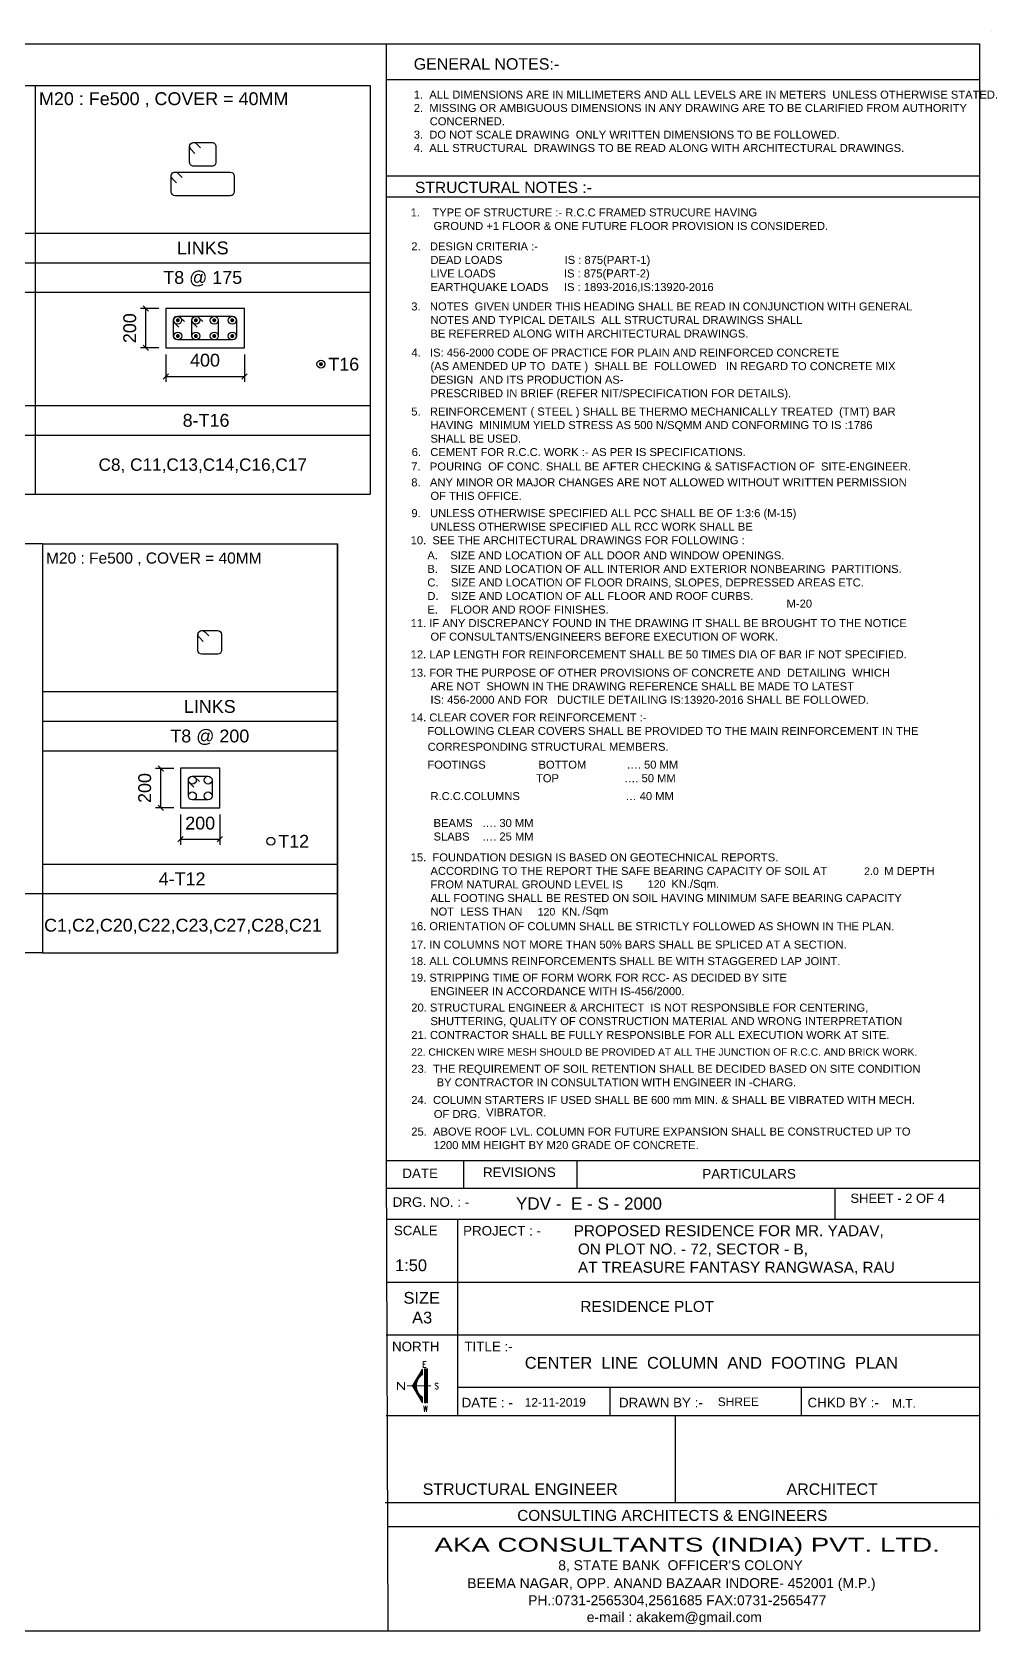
# Model space of a CAD drawing. Header units: metres. Extents: x 1689 to 2066, y 219 to 408.
# Drawn here: x 1745.59 to 1754.62, y 241.76 to 256.72 of the extents above; entities that cross this region are included whole.
import ezdxf
from ezdxf.enums import TextEntityAlignment as Align

# ---------------------------------------------------------------- set-up
doc = ezdxf.new("R2010")
doc.units = ezdxf.units.M
doc.header["$LTSCALE"] = 1.5
doc.layers.add('COL', color=4, linetype='Continuous', lineweight=25)
doc.layers.add('FORMAT - STR', color=7, linetype='Continuous', lineweight=25)
for name, color, linetype in [('Concrete Line', 2, 'Continuous'), ('DIM', 7, 'Continuous'), ('LETTER', 7, 'Continuous'), ('Link', 225, 'Continuous'), ('Reinforcement', 4, 'Continuous'), ('Schedule Border', 60, 'Continuous'), ('Schedule Header', 4, 'Continuous'), ('Schedule Line', 60, 'Continuous'), ('T-Text', 7, 'Continuous'), ('Text', 31, 'Continuous')]:
    doc.layers.add(name, color=color, linetype=linetype)
doc.styles.add('A1', font='arial.ttf', dxfattribs={"height": 0.225})
doc.styles.add('PRADEEP - STR', font='swissel.ttf')
doc.styles.add('ROMAND', font='arial.ttf')
doc.styles.add('ROMANS', font='romans', dxfattribs={"width": 0.8})
doc.styles.add('ROMANT', font='romant', dxfattribs={"height": 0.4})
doc.styles.add('SC-COL1', font='SansSerif')
doc.styles.add('SC-COL2', font='SansSerif')
doc.styles.add('SC-FTG1', font='sanss___.ttf')
doc.styles.get("Standard").update_dxf_attribs({"font": 'arial.ttf', "height": 0.2})
doc.dimstyles.get("Standard").update_dxf_attribs({"dimtxt": 0.18, "dimasz": 0.2, "dimexe": 0.18, "dimexo": 0.0625, "dimgap": 0.09, "dimtad": 1, "dimdec": 4, "dimzin": 0, "dimdsep": 46, "dimtxsty": 'Standard', "dimblk": 'OBLIQUE', "dimcen": 0.09, "dimadec": 0, "dimazin": 0, "dimtfac": 1, "dimtdec": 4, "dimtofl": 0, "dimtmove": 0, "dimatfit": 3, "dimfxl": 1, "dimtolj": 1, "dimtzin": 0, "dimarcsym": 0})

# ---------------------------------------------------------------- blocks, each defined once
blk = doc.blocks.new('A$C3A620828')
at = {"color": 125, "lineweight": 25, "ltscale": 100}
for p, q in [((0, 1.718), (-3.7121, 1.718)), ((0, 1.5691), (-3.6971, 1.5691)), ((0, 0.9176), (-3.6971, 0.9176))]:
    blk.add_line(p, q, dxfattribs=at)
at = {"layer": 'COL'}
for p, q in [((-3.7076, 3.8567), (-3.6971, 0.9176)), ((0, 1.9089), (0, 0.9176))]:
    blk.add_line(p, q, dxfattribs=at)
at = {"layer": 'Defpoints', "color": 1, "linetype": 'Continuous', "lineweight": 30}
blk.add_line((0.0859, 1.6321), (0.0859, 1.6321), dxfattribs=at)
at = {"layer": 'FORMAT - STR'}
for p, q in [((-3.7076, 3.8567), (0, 3.8567)), ((-3.2235, 3.8567), (-3.2235, 3.6848)), ((-2.5153, 3.8567), (-2.5153, 3.6848)), ((-3.7076, 3.6848), (0, 3.6848)), ((-0.9039, 3.6848), (-0.9039, 3.491)), ((-3.7076, 3.491), (0, 3.491)), ((-3.26, 3.491), (-3.26, 2.2624)), ((0, 3.0945), (-3.7076, 3.0945)), ((0, 2.7661), (-3.7076, 2.7661)), ((0, 2.4378), (-3.26, 2.4378)), ((-2.3101, 2.4378), (-2.3101, 2.2624)), ((-1.1142, 2.4378), (-1.1142, 2.2624)), ((0, 2.2624), (-3.7076, 2.2624)), ((-1.8982, 1.718), (-1.8982, 2.2624)), ((0, 1.718), (-3.7121, 1.718))]:
    blk.add_line(p, q, dxfattribs=at)
at = {"layer": 'FORMAT - STR', "ltscale": 3, "style": 'PRADEEP - STR'}
for s, height, p in [('DATE', 0.05974, (-3.6055, 3.7469)), ('REVISIONS', 0.05974, (-3.1013, 3.7536)), ('PARTICULARS', 0.059738, (-1.7311, 3.7438)), ('DRG. NO. : -', 0.059738, (-3.6657, 3.5672)), ('SCALE', 0.05974, (-3.6587, 3.3898)), ('PROJECT : -', 0.059738, (-3.226, 3.3882)), ('NORTH', 0.05974, (-3.6702, 2.6651)), ('TITLE :-', 0.05974, (-3.2177, 2.6653)), ('DATE : -', 0.05974, (-3.2353, 2.3148)), ('DRAWN BY :-    ', 0.059738, (-2.252, 2.3148)), ('CHKD BY :-', 0.05974, (-1.0738, 2.3148)), ('STRUCTURAL ENGINEER', 0.071364, (-3.4784, 1.7683)), ('ARCHITECT', 0.07136, (-1.2048, 1.7683))]:
    blk.add_text(s, height=height, dxfattribs=at).set_placement(p)
at = {"layer": 'FORMAT - STR', "color": 4, "ltscale": 3, "char_height": 0.068589, "width": 2.451607, "attachment_point": 1, "rotation": 0.00229, "style": 'PRADEEP - STR'}
for s, insert in [('\\pxql;{\\fArial|b0|i0|c0|p34;\\C256;PROPOSED RESIDENCE FOR MR. YADAV, \\P ON PLOT NO. - 72, SECTOR - B, \\P AT TREASURE FANTASY RANGWASA, RAU}', (-2.5351, 3.4526)), ('\\pxql;{\\fArial|b0|i0|c0|p34;\\C256;RESIDENCE PLOT}', (-2.4934, 2.9794))]:
    blk.add_mtext(s, dxfattribs=dict(at, insert=insert))
at = {"layer": 'T-Text', "ltscale": 3, "style": 'ROMAND'}
blk.add_text('CONSULTING ARCHITECTS & ENGINEERS ', height=0.068214, dxfattribs=at).set_placement((-2.8875, 1.6057))
at = {"layer": 'T-Text', "ltscale": 3, "style": 'ROMAND', "width": 1.424099}
blk.add_text('AKA CONSULTANTS (INDIA) PVT. LTD.', height=0.086818, rotation=0.00229, dxfattribs=at).set_placement((-3.4046, 1.4131), (-0.2472, 1.4132), align=Align.FIT)
at = {"layer": 'T-Text', "ltscale": 3, "style": 'A1'}
for s, p in [("8, STATE BANK  OFFICER'S COLONY", (-2.6314, 1.2978)), ('BEEMA NAGAR, OPP. ANAND BAZAAR INDORE- 452001 (M.P.)', (-3.1999, 1.1857)), ('PH.:0731-2565304,2561685 FAX:0731-2565477', (-2.8197, 1.0788)), ('e-mail : akakem@gmail.com', (-2.4533, 0.9733))]:
    blk.add_text(s, height=0.062013, rotation=0.00229, dxfattribs=at).set_placement(p)
blk = doc.blocks.new('_Oblique')
at = {"color": 0, "linetype": 'ByBlock', "lineweight": -2}
blk.add_line((-0.5, -0.5), (0.5, 0.5), dxfattribs=at)
blk = doc.blocks.new('*D124')
at = {"layer": 'Defpoints', "color": 0, "transparency": 16777216}
for p in [(1746.841, 253.763), (1747.578, 253.763), (1747.578, 253.496)]:
    blk.add_point(p, dxfattribs=at)
at = {"layer": 'DIM', "color": 0, "lineweight": -2, "transparency": 16777216}
for p, q in [((1746.841, 253.701), (1746.841, 253.446)), ((1747.578, 253.701), (1747.578, 253.446)), ((1746.841, 253.496), (1747.578, 253.496))]:
    blk.add_line(p, q, dxfattribs=at)
at = {"layer": 'DIM', "color": 0, "lineweight": -2, "transparency": 16777216, "xscale": 0.05, "yscale": 0.05, "zscale": 0.05, "rotation": 180}
blk.add_blockref('_Oblique', (1746.841, 253.496), dxfattribs=at)
at = {"layer": 'DIM', "color": 0, "lineweight": -2, "transparency": 16777216, "xscale": 0.05, "yscale": 0.05, "zscale": 0.05}
blk.add_blockref('_Oblique', (1747.578, 253.496), dxfattribs=at)
at = {"layer": 'DIM', "color": 0, "transparency": 16777216, "insert": (1747.209, 253.647), "char_height": 0.2, "attachment_point": 5}
blk.add_mtext('\\A1;{\\H0.6x;400}', dxfattribs=at)
blk = doc.blocks.new('*D125')
at = {"layer": 'Defpoints', "color": 0, "transparency": 16777216}
for p in [(1746.656, 254.132), (1746.841, 254.132), (1746.841, 253.763)]:
    blk.add_point(p, dxfattribs=at)
at = {"layer": 'DIM', "color": 0, "lineweight": -2, "transparency": 16777216}
for p, q in [((1746.778, 254.132), (1746.606, 254.132)), ((1746.656, 253.763), (1746.656, 254.132)), ((1746.778, 253.763), (1746.606, 253.763))]:
    blk.add_line(p, q, dxfattribs=at)
at = {"layer": 'DIM', "color": 0, "lineweight": -2, "transparency": 16777216, "xscale": 0.05, "yscale": 0.05, "zscale": 0.05}
for p, rotation in [((1746.656, 254.132), 90), ((1746.656, 253.763), 270)]:
    blk.add_blockref('_Oblique', p, dxfattribs=dict(at, rotation=rotation))
at = {"layer": 'DIM', "color": 0, "transparency": 16777216, "insert": (1746.505, 253.947), "char_height": 0.2, "attachment_point": 5, "rotation": 90}
blk.add_mtext('\\A1;{\\H0.6x;200}', dxfattribs=at)
blk = doc.blocks.new('*D126')
at = {"layer": 'Defpoints', "color": 0, "transparency": 16777216}
for p in [(1746.98, 249.461), (1747.349, 249.461), (1747.349, 249.165)]:
    blk.add_point(p, dxfattribs=at)
at = {"layer": 'DIM', "color": 0, "lineweight": -2, "transparency": 16777216}
for p, q in [((1746.98, 249.398), (1746.98, 249.115)), ((1747.349, 249.398), (1747.349, 249.115)), ((1746.98, 249.165), (1747.349, 249.165))]:
    blk.add_line(p, q, dxfattribs=at)
at = {"layer": 'DIM', "color": 0, "lineweight": -2, "transparency": 16777216, "xscale": 0.05, "yscale": 0.05, "zscale": 0.05, "rotation": 180}
blk.add_blockref('_Oblique', (1746.98, 249.165), dxfattribs=at)
at = {"layer": 'DIM', "color": 0, "lineweight": -2, "transparency": 16777216, "xscale": 0.05, "yscale": 0.05, "zscale": 0.05}
blk.add_blockref('_Oblique', (1747.349, 249.165), dxfattribs=at)
at = {"layer": 'DIM', "color": 0, "transparency": 16777216, "insert": (1747.164, 249.316), "char_height": 0.2, "attachment_point": 5}
blk.add_mtext('\\A1;{\\H0.6x;200}', dxfattribs=at)
blk = doc.blocks.new('*D127')
at = {"layer": 'Defpoints', "color": 0, "transparency": 16777216}
for p in [(1746.796, 249.829), (1746.98, 249.829), (1746.98, 249.461)]:
    blk.add_point(p, dxfattribs=at)
at = {"layer": 'DIM', "color": 0, "lineweight": -2, "transparency": 16777216}
for p, q in [((1746.918, 249.829), (1746.746, 249.829)), ((1746.796, 249.461), (1746.796, 249.829)), ((1746.918, 249.461), (1746.746, 249.461))]:
    blk.add_line(p, q, dxfattribs=at)
at = {"layer": 'DIM', "color": 0, "lineweight": -2, "transparency": 16777216, "xscale": 0.05, "yscale": 0.05, "zscale": 0.05}
for p, rotation in [((1746.796, 249.829), 90), ((1746.796, 249.461), 270)]:
    blk.add_blockref('_Oblique', p, dxfattribs=dict(at, rotation=rotation))
at = {"layer": 'DIM', "color": 0, "transparency": 16777216, "insert": (1746.645, 249.645), "char_height": 0.2, "attachment_point": 5, "rotation": 90}
blk.add_mtext('\\A1;{\\H0.6x;200}', dxfattribs=at)
blk = doc.blocks.new('*X3')
at = {"color": 0}
for p, q in [((48396, 10594), (49241, 10594)), ((48449, 10625), (49189, 10625)), ((48501, 10656), (49136, 10656)), ((48554, 10688), (49084, 10688)), ((48606, 10719), (49031, 10719)), ((48659, 10750), (48978, 10750)), ((48712, 10781), (48926, 10781)), ((48764, 10812), (48873, 10812)), ((48817, 10844), (48821, 10844)), ((47703, 10031), (49939, 10031)), ((47703, 10000), (49939, 10000)), ((47703, 9969), (49939, 9969)), ((47703, 9906), (49939, 9906)), ((47703, 9875), (49939, 9875)), ((47712, 10188), (48065, 10188)), ((47765, 10219), (48088, 10219)), ((47818, 10250), (48113, 10250)), ((47870, 10281), (48140, 10281)), ((47923, 10312), (48170, 10312)), ((47975, 10344), (48203, 10344)), ((48028, 10375), (48240, 10375)), ((48081, 10406), (48281, 10406)), ((48133, 10438), (48327, 10438)), ((48186, 10469), (48380, 10469)), ((48238, 10500), (48444, 10500)), ((48291, 10531), (48524, 10531)), ((48343, 10562), (48641, 10562)), ((48996, 10562), (49294, 10562)), ((49114, 10531), (49347, 10531)), ((49194, 10500), (49399, 10500)), ((49257, 10469), (49452, 10469)), ((49310, 10438), (49504, 10438)), ((49357, 10406), (49557, 10406)), ((49398, 10375), (49609, 10375)), ((49434, 10344), (49662, 10344)), ((49467, 10312), (49715, 10312)), ((49497, 10281), (49767, 10281)), ((49525, 10250), (49820, 10250)), ((49550, 10219), (49872, 10219)), ((49572, 10188), (49925, 10188))]:
    blk.add_line(p, q, dxfattribs=at)
blk = doc.blocks.new('NORTH')
at = {"lineweight": 20}
for p, q in [((0.14, 1.8), (-0.52, 0.69)), ((0.14, 1.44), (0.14, 1.8)), ((0.14, -0.43), (-0.52, 0.69)), ((0.14, -0.07), (0.14, -0.43))]:
    blk.add_line(p, q, dxfattribs=at)
at = {"color": 1, "lineweight": 20}
blk.add_line((0.69, 0.69), (-0.88, 0.69), dxfattribs=at)
at = {"lineweight": 20}
for points in [[(0.27, 1.81), (0.37, 1.81), (0.37, -0.43), (0.27, -0.43)], [(0.41, -0.43), (0.41, 1.81), (0.47, 1.81), (0.47, -0.43)]]:
    blk.add_lwpolyline(points, close=True, dxfattribs=at)
for start, end in [(124.5364, 180), (180, 235.4636)]:
    blk.add_arc((0.66, 0.69), 0.92, start, end, dxfattribs=at)
at = {"lineweight": 20, "xscale": 0.001, "yscale": 0.001, "zscale": 0.001, "rotation": 90}
blk.add_blockref('*X3', (10.32, -48.13), dxfattribs=at)
at = {"color": 1, "lineweight": 20, "style": 'ROMANS'}
for s, width, p, p2 in [('E', 0.865261, (0.13, 1.91), (0.41, 1.91)), ('S', 0.865261, (0.94, 0.48), (1.22, 0.48)), ('W', 0.668611, (0.2, -1.03), (0.48, -1.03))]:
    blk.add_text(s, height=0.4, dxfattribs=dict(at, width=width)).set_placement(p, p2, align=Align.FIT)
at = {"color": 1, "lineweight": 20, "style": 'ROMANT', "width": 1.5}
blk.add_text('N', height=0.5, dxfattribs=at).set_placement((-1.64, 0.43))

msp = doc.modelspace()

# ---------------------------------------------------------------- linework, layer by layer
at = {"layer": 'Concrete Line'}
for points in [[(1747.57809, 254.13176), (1746.84081, 254.13176)], [(1746.84081, 254.13176), (1746.84081, 253.76312)], [(1747.57809, 253.76312), (1747.57809, 254.13176)], [(1746.84081, 253.76312), (1747.57809, 253.76312)], [(1747.34878, 249.8294), (1746.98014, 249.8294)], [(1746.98014, 249.8294), (1746.98014, 249.46076)], [(1747.34878, 249.46076), (1747.34878, 249.8294)], [(1746.98014, 249.46076), (1747.34878, 249.46076)]]:
    msp.add_lwpolyline(points, dxfattribs=at)
at = {"layer": 'Defpoints', "color": 1, "linetype": 'Continuous', "lineweight": 30}
msp.add_line((1754.56596, 256.71822), (1754.56596, 256.71822), dxfattribs=at)
at = {"layer": 'FORMAT - STR'}
for p, q in [((1748.90297, 256.60817), (1748.90297, 246.15996)), ((1749.07723, 256.60817), (1754.45592, 256.60817)), ((1754.45592, 256.60817), (1754.45592, 244.27251)), ((1748.90347, 256.27388), (1754.45592, 256.27388)), ((1748.90347, 255.3712), (1754.45592, 255.3712)), ((1748.90347, 255.17582), (1754.45592, 255.17582))]:
    msp.add_line(p, q, dxfattribs=at)
msp.add_lwpolyline([(1754.45592, 256.60817), (1754.45592, 241.75817), (1733.45592, 241.75817), (1733.45592, 256.60817)], close=True, dxfattribs=at)
at = {"layer": 'Link'}
for points in [[(1747.11476, 255.58196), (1747.07566, 255.62106, -0.66831359), (1747.10174, 255.68399), (1747.27377, 255.68399, -0.4143234), (1747.31064, 255.64712), (1747.31064, 255.49967, -0.4143234), (1747.27377, 255.4628), (1747.10174, 255.4628, -0.4143234), (1747.06487, 255.49967), (1747.06487, 255.64712, -0.6681793), (1747.12779, 255.67319), (1747.16689, 255.63409)], [(1746.94274, 255.30548), (1746.90364, 255.34458, -0.66817797), (1746.92971, 255.40751), (1747.4458, 255.40751, -0.41421356), (1747.48267, 255.37064), (1747.48267, 255.22319, -0.41421356), (1747.4458, 255.18632), (1746.92971, 255.18632, -0.41421356), (1746.89284, 255.22319), (1746.89284, 255.37064, -0.6681793), (1746.95577, 255.39671), (1746.99487, 255.35761)], [(1746.96444, 253.956), (1746.92534, 253.9951, -0.66817797), (1746.9514, 254.05803), (1747.4675, 254.05803, -0.41421356), (1747.50436, 254.02117), (1747.50436, 253.87371, -0.41421356), (1747.4675, 253.83685), (1746.9514, 253.83685, -0.41421356), (1746.91454, 253.87371), (1746.91454, 254.02117, -0.6681793), (1746.97747, 254.04724), (1747.01657, 254.00814)], [(1747.13645, 253.956), (1747.09735, 253.9951, -0.66831359), (1747.12344, 254.05803), (1747.29547, 254.05803, -0.4143234), (1747.33233, 254.02117), (1747.33233, 253.87371, -0.4143234), (1747.29547, 253.83685), (1747.12344, 253.83685, -0.4143234), (1747.08657, 253.87371), (1747.08657, 254.02117, -0.6681793), (1747.14949, 254.04724), (1747.18859, 254.00814)], [(1747.19313, 251.01591), (1747.15403, 251.05501, -0.66817797), (1747.18009, 251.11794), (1747.32755, 251.11794, -0.41421356), (1747.36441, 251.08107), (1747.36441, 250.93362, -0.41421356), (1747.32755, 250.89675), (1747.18009, 250.89675, -0.41421356), (1747.14323, 250.93362), (1747.14323, 251.08107, -0.6681793), (1747.20616, 251.10714), (1747.24526, 251.06804)], [(1747.10377, 249.65364), (1747.06467, 249.69274, -0.66817797), (1747.09074, 249.75567), (1747.23819, 249.75567, -0.41421356), (1747.27506, 249.71881), (1747.27506, 249.57135, -0.41421356), (1747.23819, 249.53449), (1747.09074, 249.53449, -0.41421356), (1747.05387, 249.57135), (1747.05387, 249.71881, -0.6681793), (1747.1168, 249.74488), (1747.1559, 249.70578)]]:
    msp.add_lwpolyline(points, format="xyb", dxfattribs=at)
at = {"layer": 'Reinforcement', "color": 4, "const_width": 0.01843}
for points in [[(1746.96407, 254.02117, -1), (1746.94564, 254.02117, -1)], [(1747.11422, 254.02117, 1), (1747.13265, 254.02117, 1)], [(1747.28625, 254.02117, 1), (1747.30468, 254.02117, 1)], [(1747.45484, 254.02117, 1), (1747.47327, 254.02117, 1)], [(1746.96407, 253.87371, 1), (1746.94564, 253.87371, 1)], [(1747.11422, 253.87371, 1), (1747.13265, 253.87371, 1)], [(1747.28625, 253.87371, 1), (1747.30468, 253.87371, 1)], [(1747.45484, 253.87371, -1), (1747.47327, 253.87371, -1)], [(1748.28446, 253.61039, 1), (1748.30289, 253.61039, 1)]]:
    msp.add_lwpolyline(points, format="xyb", close=True, dxfattribs=at)
at = {"layer": 'Reinforcement', "color": 4}
for centre in [(1746.95306, 254.02117), (1747.12344, 254.02117), (1747.29547, 254.02117), (1747.46405, 254.02117), (1746.95485, 253.87371), (1747.12344, 253.87371), (1747.29547, 253.87371), (1747.46405, 253.87371), (1748.29368, 253.61039), (1747.09074, 249.71881), (1747.23819, 249.71881), (1747.09074, 249.57135), (1747.23819, 249.57135), (1747.82506, 249.14674)]:
    msp.add_circle(centre, 0.03686, dxfattribs=at)
at = {"layer": 'Schedule Border'}
for p, q in [((1742.4876, 256.21852), (1745.62104, 256.21852)), ((1745.62104, 256.21852), (1748.75448, 256.21852)), ((1745.62104, 256.21852), (1745.62104, 252.39388)), ((1742.4876, 252.94684), (1745.62104, 252.94684)), ((1745.62104, 252.94684), (1748.75448, 252.94684)), ((1742.4876, 252.39388), (1745.62104, 252.39388)), ((1742.4876, 252.39388), (1745.62104, 252.39388)), ((1745.62104, 252.39388), (1748.75448, 252.39388)), ((1745.62104, 252.39388), (1748.75448, 252.39388)), ((1745.6871, 251.92895), (1748.44882, 251.92895)), ((1745.6871, 251.92895), (1745.6871, 248.10431)), ((1748.44882, 248.10431), (1748.44882, 251.92895)), ((1743.99944, 248.65727), (1748.44882, 248.65727)), ((1745.6871, 248.10431), (1748.44882, 248.10431)), ((1745.6871, 248.10431), (1748.44882, 248.10431))]:
    msp.add_line(p, q, dxfattribs=at)
at = {"layer": 'Schedule Line'}
for p, q in [((1745.62104, 256.21852), (1745.62104, 252.39388)), ((1745.62104, 256.21852), (1745.62104, 252.39388)), ((1748.75448, 256.21852), (1748.75448, 252.39388)), ((1748.75448, 256.21852), (1748.75448, 252.39388)), ((1748.75448, 256.21852), (1748.75448, 252.39388)), ((1742.4876, 254.83612), (1745.62104, 254.83612)), ((1745.62104, 254.83612), (1748.75448, 254.83612)), ((1742.4876, 254.55964), (1745.62104, 254.55964)), ((1745.62104, 254.55964), (1748.75448, 254.55964)), ((1742.4876, 254.28316), (1745.62104, 254.28316)), ((1745.62104, 254.28316), (1748.75448, 254.28316)), ((1742.4876, 253.22332), (1745.62104, 253.22332)), ((1745.62104, 253.22332), (1748.75448, 253.22332)), ((1745.6871, 251.92895), (1743.99944, 251.92895)), ((1748.44882, 251.92895), (1748.44882, 248.10431)), ((1748.44882, 251.92895), (1748.44882, 248.10431)), ((1745.6871, 250.54655), (1748.44882, 250.54655)), ((1745.6871, 250.27007), (1748.44882, 250.27007)), ((1745.6871, 249.99359), (1748.44882, 249.99359)), ((1745.6871, 248.93375), (1748.44882, 248.93375)), ((1745.6871, 248.10431), (1743.99944, 248.10431))]:
    msp.add_line(p, q, dxfattribs=at)

# ---------------------------------------------------------------- block references
at = {"layer": 'COL', "xscale": 1.497702765113534, "yscale": 1.497702765113534, "zscale": 1.497702765113534}
msp.add_blockref('A$C3A620828', (1754.45592, 240.38384), dxfattribs=at)
at = {"layer": 'LETTER', "color": 7, "xscale": 0.1413310012124444, "yscale": 0.1413310012124444, "zscale": 0.1413310012124444}
msp.add_blockref('NORTH', (1749.22451, 243.95413), dxfattribs=at)

# ---------------------------------------------------------------- texts
at = {"layer": 'FORMAT - STR', "style": 'PRADEEP - STR'}
for s, height, p in [('1.    TYPE OF STRUCTURE :- R.C.C FRAMED STRUCURE HAVING', 0.0748637, (1749.13381, 254.99259)), ('       GROUND +1 FLOOR & ONE FUTURE FLOOR PROVISION IS CONSIDERED.', 0.0748637, (1749.14449, 254.86584)), ('2.   DESIGN CRITERIA :-', 0.0748637, (1749.13943, 254.67512)), ('      DEAD LOADS                    IS : 875(PART-1)', 0.0748637, (1749.14449, 254.54837)), ('      LIVE LOADS                      IS : 875(PART-2)', 0.0748637, (1749.14449, 254.42162)), ('      EARTHQUAKE LOADS     IS : 1893-2016,IS:13920-2016', 0.0748637, (1749.14449, 254.29488)), ('3.   NOTES  GIVEN UNDER THIS HEADING SHALL BE READ IN CONJUNCTION WITH GENERAL', 0.0748637, (1749.13938, 254.11289)), ('      NOTES AND TYPICAL DETAILS  ALL STRUCTURAL DRAWINGS SHALL', 0.0748637, (1749.14449, 253.98614)), ('      BE REFERRED ALONG WITH ARCHITECTURAL DRAWINGS.', 0.0748637, (1749.14449, 253.85939)), ('4.   IS: 456-2000 CODE OF PRACTICE FOR PLAIN AND REINFORCED CONCRETE', 0.0748637, (1749.14034, 253.68122)), ('      (AS AMENDED UP TO  DATE )  SHALL BE  FOLLOWED   IN REGARD TO CONCRETE MIX', 0.0748637, (1749.14449, 253.55448)), ('      DESIGN  AND ITS PRODUCTION AS-', 0.0748637, (1749.14449, 253.42773)), ('      PRESCRIBED IN BRIEF (REFER NIT/SPECIFICATION FOR DETAILS).', 0.0748637, (1749.14449, 253.30098)), ('5.   REINFORCEMENT ( STEEL ) SHALL BE THERMO MECHANICALLY TREATED  (TMT) BAR', 0.0748637, (1749.13943, 253.13008)), ('      HAVING  MINIMUM YIELD STRESS AS 500 N/SQMM AND CONFORMING TO IS :1786', 0.0748637, (1749.14449, 253.00334)), ('6.   CEMENT FOR R.C.C. WORK :- AS PER IS SPECIFICATIONS.', 0.0748637, (1749.14302, 252.75059)), ('      SHALL BE USED.', 0.0748637, (1749.14449, 252.87659)), ('7.   POURING  OF CONC. SHALL BE AFTER CHECKING & SATISFACTION OF  SITE-ENGINEER.', 0.0748637, (1749.13867, 252.61575)), ('8.   ANY MINOR OR MAJOR CHANGES ARE NOT ALLOWED WITHOUT WRITTEN PERMISSION', 0.0748637, (1749.13932, 252.46782)), ('      OF THIS OFFICE.', 0.0748637, (1749.14449, 252.34108)), ('9.   UNLESS OTHERWISE SPECIFIED ALL PCC SHALL BE OF 1:3:6 (M-15)', 0.0748637, (1749.14034, 252.17912)), ('      UNLESS OTHERWISE SPECIFIED ALL RCC WORK SHALL BE ', 0.0748637, (1749.14449, 252.05237)), ('10.  SEE THE ARCHITECTURAL DRAWINGS FOR FOLLOWING :', 0.0748637, (1749.13381, 251.92562)), ('     A.    SIZE AND LOCATION OF ALL DOOR AND WINDOW OPENINGS.', 0.0748637, (1749.14449, 251.78419)), ('     B.    SIZE AND LOCATION OF ALL INTERIOR AND EXTERIOR NONBEARING  PARTITIONS.', 0.0748637, (1749.14449, 251.65744)), ('     C.    SIZE AND LOCATION OF FLOOR DRAINS, SLOPES, DEPRESSED AREAS ETC.', 0.0748637, (1749.14449, 251.5307)), ('     D.    SIZE AND LOCATION OF ALL FLOOR AND ROOF CURBS.', 0.0748637, (1749.14449, 251.40395)), ('     E.    FLOOR AND ROOF FINISHES.', 0.0748637, (1749.14449, 251.2772)), ('M-20', 0.074864, (1752.65149, 251.33272)), ('11. IF ANY DISCREPANCY FOUND IN THE DRAWING IT SHALL BE BROUGHT TO THE NOTICE', 0.0748637, (1749.13381, 251.15045)), ('      OF CONSULTANTS/ENGINEERS BEFORE EXECUTION OF WORK.', 0.0748637, (1749.14449, 251.02371)), ('12. LAP LENGTH FOR REINFORCEMENT SHALL BE 50 TIMES DIA OF BAR IF NOT SPECIFIED.', 0.0748637, (1749.13381, 250.85776)), ('13. FOR THE PURPOSE OF OTHER PROVISIONS OF CONCRETE AND  DETAILING  WHICH', 0.0748637, (1749.13381, 250.68629)), ('      ARE NOT  SHOWN IN THE DRAWING REFERENCE SHALL BE MADE TO LATEST', 0.0748637, (1749.14449, 250.55954)), ('      IS: 456-2000 AND FOR   DUCTILE DETAILING IS:13920-2016 SHALL BE FOLLOWED.', 0.0748637, (1749.14449, 250.4328)), ('14. CLEAR COVER FOR REINFORCEMENT :-', 0.0748637, (1749.13381, 250.26819)), ('     FOLLOWING CLEAR COVERS SHALL BE PROVIDED TO THE MAIN REINFORCEMENT IN THE', 0.0748637, (1749.14449, 250.14144)), ('CORRESPONDING STRUCTURAL MEMBERS.', 0.0748637, (1749.2929, 249.99319)), ('     FOOTINGS                 BOTTOM             …. 50 MM', 0.0748637, (1749.14449, 249.82617)), ('                                        TOP                     …. 50 MM', 0.0748637, (1749.14449, 249.69942)), ('      R.C.C.COLUMNS                                  … 40 MM', 0.0748637, (1749.14449, 249.53216)), ('       BEAMS   …. 30 MM', 0.0748637, (1749.14449, 249.28064)), ('       SLABS    …. 25 MM', 0.0748637, (1749.14449, 249.1539)), ('15.  FOUNDATION DESIGN IS BASED ON GEOTECHNICAL REPORTS.', 0.0748637, (1749.13381, 248.95877)), ('      ACCORDING TO THE REPORT THE SAFE BEARING CAPACITY OF SOIL AT', 0.0748637, (1749.14449, 248.83203)), (' KN./Sqm.', 0.074866, (1751.54374, 248.71128)), (' M DEPTH', 0.074866, (1753.53602, 248.83127)), ('      ALL FOOTING SHALL BE RESTED ON SOIL HAVING MINIMUM SAFE BEARING CAPACITY', 0.0748655, (1749.14449, 248.57853)), ('      FROM NATURAL GROUND LEVEL IS', 0.0748655, (1749.14449, 248.70528)), ('      NOT  LESS THAN', 0.0748655, (1749.14449, 248.45178)), ('KN.', 0.074866, (1750.54624, 248.45178)), ('/Sqm', 0.074866, (1750.73933, 248.45995)), ('16. ORIENTATION OF COLUMN SHALL BE STRICTLY FOLLOWED AS SHOWN IN THE PLAN.', 0.0748655, (1749.13381, 248.31501)), ('17. IN COLUMNS NOT MORE THAN 50%%% BARS SHALL BE SPLICED AT A SECTION.', 0.0748655, (1749.13381, 248.1428)), ('18. ALL COLUMNS REINFORCEMENTS SHALL BE WITH STAGGERED LAP JOINT.', 0.0748655, (1749.13381, 247.98822)), ('19. STRIPPING TIME OF FORM WORK FOR RCC- AS DECIDED BY SITE', 0.0748655, (1749.13381, 247.83363)), ('      ENGINEER IN ACCORDANCE WITH IS-456/2000.', 0.0748655, (1749.14449, 247.70688)), ('20. STRUCTURAL ENGINEER & ARCHITECT  IS NOT RESPONSIBLE FOR CENTERING,', 0.0748655, (1749.13943, 247.55362)), ('      SHUTTERING, QUALITY OF CONSTRUCTION MATERIAL AND WRONG INTERPRETATION', 0.0748655, (1749.14449, 247.42687)), ('21. CONTRACTOR SHALL BE FULLY RESPONSIBLE FOR ALL EXECUTION WORK AT SITE.', 0.0748655, (1749.13943, 247.29715)), ('22. CHICKEN WIRE MESH SHOULD BE PROVIDED AT ALL THE JUNCTION OF R.C.C. AND BRICK WORK.', 0.0687023, (1749.13943, 247.14101)), ('23.  THE REQUIREMENT OF SOIL RETENTION SHALL BE DECIDED BASED ON SITE CONDITION', 0.0748655, (1749.13943, 246.98059)), ('        BY CONTRACTOR IN CONSULTATION WITH ENGINEER IN -CHARG.', 0.0748655, (1749.14449, 246.85384)), ('24.  COLUMN STARTERS IF USED SHALL BE 600 mm MIN. & SHALL BE VIBRATED WITH MECH.', 0.0748655, (1749.13943, 246.68892)), ('      OF DRG.', 0.0748655, (1749.17603, 246.55761)), ('       VIBRATOR.', 0.0748655, (1749.63721, 246.57367)), ('25.  ABOVE ROOF LVL. COLUMN FOR FUTURE EXPANSION SHALL BE CONSTRUCTED UP TO', 0.0748655, (1749.13943, 246.39344)), ('       1200 MM HEIGHT BY M20 GRADE OF CONCRETE.', 0.0748655, (1749.14449, 246.26669))]:
    msp.add_text(s, height=height, dxfattribs=at).set_placement(p)
at = {"layer": 'FORMAT - STR', "color": 3, "style": 'PRADEEP - STR'}
for s, p in [('2.0', (1753.37679, 248.83127)), ('120', (1751.35269, 248.71128)), ('120', (1750.32178, 248.45178))]:
    msp.add_text(s, height=0.070976, dxfattribs=at).set_placement(p)
at = {"layer": 'FORMAT - STR', "color": 4, "ltscale": 3, "style": 'PRADEEP - STR'}
msp.add_text('YDV -  E - S - 2000', height=0.1142575, rotation=0.002289, dxfattribs=at).set_placement((1750.11922, 245.70062))
at = {"layer": 'FORMAT - STR', "color": 1, "ltscale": 3, "style": 'PRADEEP - STR'}
for s, height, p in [('SHEET - 2 OF 4', 0.0868597, (1753.24903, 245.76358)), ('M.T.', 0.07998, (1753.6385, 243.84899))]:
    msp.add_text(s, height=height, dxfattribs=at).set_placement(p)
at = {"layer": 'FORMAT - STR', "color": 6, "ltscale": 3, "style": 'PRADEEP - STR'}
msp.add_text('1:50', height=0.11, dxfattribs=at).set_placement((1748.98731, 245.12517))
for s, p in [('SIZE', (1749.23723, 244.82028)), ('A3', (1749.24099, 244.63587))]:
    msp.add_text(s, height=0.11, dxfattribs=at).set_placement(p, align=Align.CENTER)
at = {"layer": 'FORMAT - STR', "color": 1, "style": 'PRADEEP - STR'}
msp.add_text('CENTER  LINE  COLUMN  AND  FOOTING  PLAN', height=0.11, rotation=0.002289, dxfattribs=at).set_placement((1751.94747, 244.21231), align=Align.CENTER)
at = {"layer": 'FORMAT - STR', "color": 4, "ltscale": 3, "style": 'PRADEEP - STR'}
msp.add_text('12-11-2019', height=0.07998, dxfattribs=at).set_placement((1750.20097, 243.8583))
at = {"layer": 'FORMAT - STR', "color": 50, "ltscale": 3, "style": 'PRADEEP - STR'}
msp.add_text('SHREE', height=0.07998, dxfattribs=at).set_placement((1752.00758, 243.86288))
at = {"layer": 'Schedule Header', "attachment_point": 2}
for s, insert, char_height, style in [('C8, C11,C13,C14,C16,C17', (1747.18776, 252.72796), 0.1152, 'SC-COL2'), ('C1,C2,C20,C22,C23,C27,C28,C21', (1747.00309, 248.42169), 0.12, 'SC-FTG1')]:
    msp.add_mtext(s, dxfattribs=dict(at, insert=insert, char_height=char_height, style=style))
at = {"layer": 'T-Text', "style": 'ROMAND'}
msp.add_text('STRUCTURAL NOTES :- ', height=0.1045717, dxfattribs=at).set_placement((1749.17392, 255.21188))
at = {"layer": 'T-Text', "insert": (1749.16237, 256.47273), "char_height": 0.0748637, "width": 5.3927906, "attachment_point": 1, "style": 'PRADEEP - STR'}
msp.add_mtext('{\\H1.4286x;GENERAL NOTES:-  }\\P\\P\\pxi-2,l2;1.  ALL DIMENSIONS ARE IN MILLIMETERS AND ALL LEVELS ARE IN METERS  UNLESS OTHERWISE STATED. \\P2.  MISSING OR AMBIGUOUS DIMENSIONS IN ANY DRAWING ARE TO BE CLARIFIED FROM AUTHORITY CONCERNED. \\P\\pi0,l0;3.  DO NOT SCALE DRAWING  ONLY WRITTEN DIMENSIONS TO BE FOLLOWED. \\P4.  ALL STRUCTURAL  DRAWINGS TO BE READ ALONG WITH ARCHITECTURAL DRAWINGS.', dxfattribs=at)
at = {"layer": 'Text', "style": 'SC-COL1'}
for height, p in [(0.12, (1745.6556, 256.0342)), (0.10368, (1745.72166, 251.74463))]:
    msp.add_text('M20 : Fe500 , COVER = 40MM', height=height, dxfattribs=at).set_placement(p)
for s, p in [('LINKS', (1747.18776, 254.69788)), ('T8 @ 175', (1747.18776, 254.4214)), ('8-T16', (1747.21903, 253.08508)), ('LINKS', (1747.25382, 250.40831)), ('T8 @ 200', (1747.25382, 250.13183)), ('4-T12', (1746.99473, 248.79551))]:
    msp.add_text(s, height=0.12, dxfattribs=at).set_placement(p, align=Align.MIDDLE_CENTER)
for s, p in [('T16', (1748.3628, 253.61039)), ('T12', (1747.89418, 249.14674))]:
    msp.add_text(s, height=0.12, dxfattribs=at).set_placement(p, align=Align.MIDDLE_LEFT)

# ---------------------------------------------------------------- dimensions: what is measured, and where the dimension line sits
at = {"layer": 'DIM'}
for base, p1, p2, angle, picture, middle in [((1746.65649, 254.13176), (1746.84081, 253.76312), (1746.84081, 254.13176), 90, '*D125', (1746.65649, 253.94744)), ((1746.79582, 249.8294), (1746.98014, 249.46076), (1746.98014, 249.8294), 90, '*D127', (1746.79582, 249.64508)), ((1747.34878, 249.16458), (1746.98014, 249.46076), (1747.34878, 249.46076), 0, '*D126', (1747.16446, 249.16458))]:
    dim = msp.add_linear_dim(base=base, p1=p1, p2=p2, angle=angle, text='{\\H0.6x;200}', dimstyle='Standard', override={"dimasz": 0.05, "dimexe": 0.05}, dxfattribs=at)
    dim.commit()
    dim.dimension.update_dxf_attribs({"geometry": picture, "text_midpoint": middle, "dimtype": 129})
dim = msp.add_aligned_dim(p1=(1746.84081, 253.76312), p2=(1747.57809, 253.76312), distance=-0.26728, text='{\\H0.6x;400}', dimstyle='Standard', override={"dimasz": 0.05, "dimexe": 0.05}, dxfattribs=at)
dim.commit()
dim.dimension.update_dxf_attribs({"geometry": '*D124', "text_midpoint": (1747.20945, 253.64711)})

doc.saveas('drawing.dxf')
